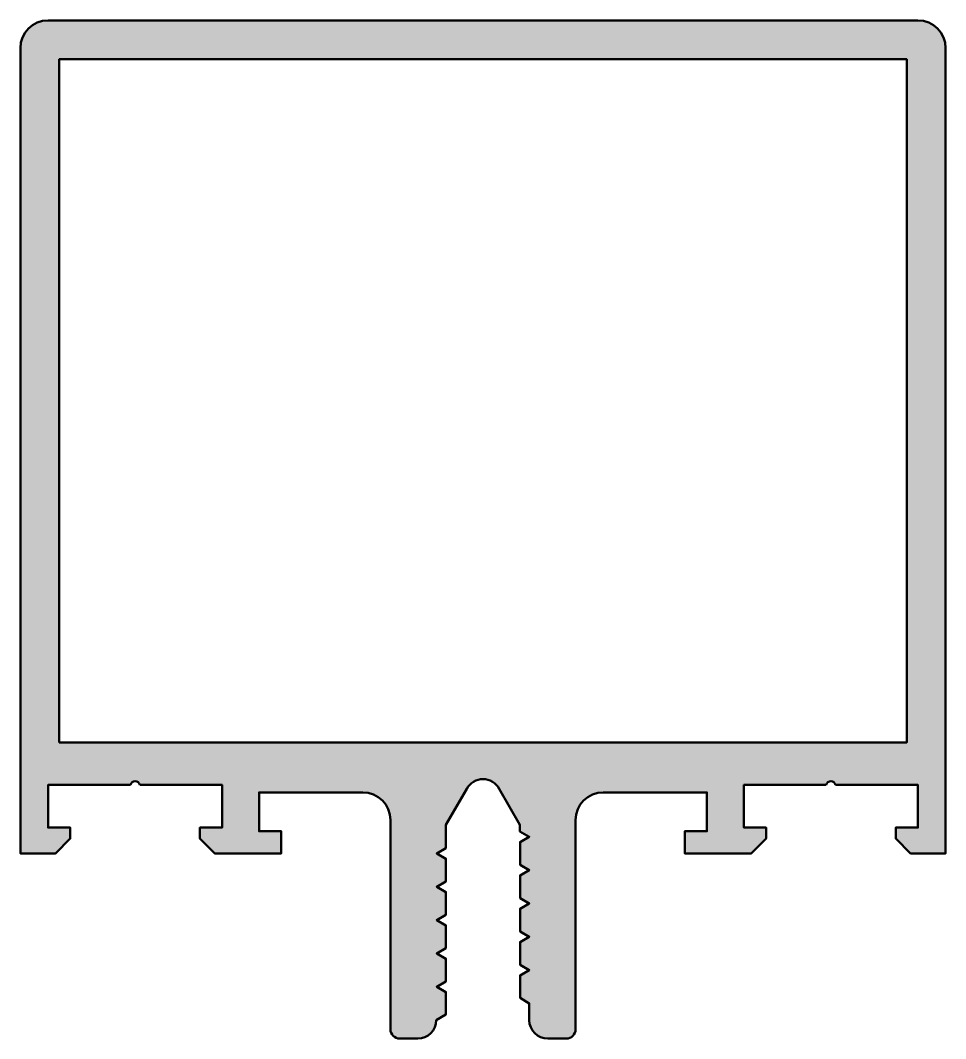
# Model space of a CAD drawing. Extents: x -25 to 25, y -16 to 39.
import ezdxf

# ---------------------------------------------------------------- set-up
doc = ezdxf.new("R2010")
doc.units = 0
doc.layers.add('0S-Alu contour', color=7, linetype='Continuous', lineweight=50)
doc.layers.add('0S-Alu hatch', color=252, linetype='Continuous', lineweight=25)

# ---------------------------------------------------------------- blocks, each defined once
blk = doc.blocks.new('323840__792A4C9B_CD38_4E07_B210_0D9BE1E69363_')
at = {"layer": '0S-Alu hatch'}
h = blk.add_hatch(color=256, dxfattribs=at)
edge = h.paths.add_edge_path()
edge.add_arc((-23.5, 37.5), 1.5, 90, 180)
edge.add_line((-25, 37.5), (-25, -6.000175476074218))
edge.add_line((-25, -6.000175476074218), (-23.10101318359375, -6.000175476074218))
edge.add_line((-23.10101318359375, -6.000175476074218), (-22.301025390625, -5.200180053710937))
edge.add_line((-22.301025390625, -5.200180053710937), (-22.301025390625, -4.600173950195312))
edge.add_line((-22.301025390625, -4.600173950195312), (-23.5, -4.600173950195312))
edge.add_line((-23.5, -4.600173950195312), (-23.5, -2.2998046875))
edge.add_line((-23.5, -2.2998046875), (-19.05102539062498, -2.2998046875))
edge.add_ellipse((-18.80102539062499, -2.356054687499983), major_axis=(-0.2562499999999895, 0), ratio=1, start_angle=192.6803834918168, end_angle=347.31961650818334, ccw=False)
edge.add_line((-18.551025390625, -2.2998046875), (-14.0999755859375, -2.2998046875))
edge.add_line((-14.0999755859375, -2.2998046875), (-14.0999755859375, -4.601181030273437))
edge.add_line((-14.0999755859375, -4.601181030273437), (-15.29895019531251, -4.601181030273437))
edge.add_line((-15.29895019531251, -4.601181030273437), (-15.29895019531251, -5.200180053710944))
edge.add_line((-15.29895019531251, -5.200180053710944), (-14.49890136718751, -6.000175476074211))
edge.add_line((-14.49890136718751, -6.000175476074211), (-10.89996337890625, -6.000175476074218))
edge.add_line((-10.89996337890625, -6.000175476074218), (-10.89996337890625, -4.800163269042968))
edge.add_line((-10.89996337890625, -4.800163269042968), (-12.0999755859375, -4.800163269042968))
edge.add_line((-12.0999755859375, -4.800163269042968), (-12.0999755859375, -2.699851989746093))
edge.add_line((-12.0999755859375, -2.699851989746093), (-6.4998779296875, -2.699851989746093))
edge.add_ellipse((-6.4998779296875, -4.199851989746094), major_axis=(-1.5, 0), ratio=1, start_angle=180, end_angle=269.99999999999994, ccw=False)
edge.add_line((-4.9998779296875, -4.199851989746093), (-4.999877929687492, -15.50017547607421))
edge.add_arc((-4.499877929687496, -15.50017547607422), 0.4999999999999965, 180, 270)
edge.add_line((-4.499877929687496, -16.00017547607422), (-3.524963332996904, -16.00017547607422))
edge.add_arc((-3.524963332996907, -15.00017547607424), 0.9999999999999786, 270.0000000000002, 359.9812030563178)
edge.add_line((-2.524963386811417, -15.00050354462492), (-2.000122070312496, -14.69604492187498))
edge.add_line((-2.000122070312496, -14.69604492187498), (-1.9998779296875, -13.48944091796875))
edge.add_line((-1.9998779296875, -13.48944091796875), (-2.4998779296875, -13.20050048828125))
edge.add_line((-2.4998779296875, -13.20050048828125), (-2.0001220703125, -12.91143798828125))
edge.add_line((-2.0001220703125, -12.91143798828125), (-1.9998779296875, -11.68944549560545))
edge.add_line((-1.9998779296875, -11.68944549560545), (-2.4998779296875, -11.40050506591797))
edge.add_line((-2.4998779296875, -11.40050506591797), (-2.0001220703125, -11.11144256591797))
edge.add_line((-2.0001220703125, -11.11144256591797), (-1.9998779296875, -9.888587951660156))
edge.add_line((-1.9998779296875, -9.888587951660156), (-2.4998779296875, -9.600502014160156))
edge.add_line((-2.4998779296875, -9.600502014160156), (-2.0001220703125, -9.311561584472656))
edge.add_line((-2.0001220703125, -9.311561584472656), (-1.9998779296875, -8.088584899902344))
edge.add_line((-1.9998779296875, -8.088584899902344), (-2.4998779296875, -7.800498962402343))
edge.add_line((-2.4998779296875, -7.800498962402343), (-2.0001220703125, -7.51155853271485))
edge.add_line((-2.0001220703125, -7.51155853271485), (-1.9998779296875, -6.288589477539055))
edge.add_line((-1.9998779296875, -6.288589477539055), (-2.499877929687503, -6.000503540039048))
edge.add_line((-2.499877929687503, -6.000503540039048), (-2.000122070312492, -5.711441040039048))
edge.add_line((-2.000122070312492, -5.711441040039048), (-1.999511718750007, -4.45122528076174))
edge.add_line((-1.999511718750007, -4.45122528076174), (-0.8787841796875036, -2.50472259521485))
edge.add_ellipse((-0.0024414062500004, -2.98639058814534), major_axis=(-0.9999903559384065, 0), ratio=1, start_angle=208.7947017446979, end_angle=331.2052982553021, ccw=False)
edge.add_line((0.8739013671875036, -2.50472259521485), (1.997802734375, -4.451225280761725))
edge.add_line((1.997802734375, -4.451225280761725), (1.997802734375007, -4.81009897535128))
edge.add_line((1.997802734375007, -4.81009897535128), (2.500244140625003, -5.100502014160156))
edge.add_line((2.500244140625003, -5.100502014160156), (2.0001220703125, -5.388587951660156))
edge.add_line((2.0001220703125, -5.388587951660156), (2.0001220703125, -6.611564636230468))
edge.add_line((2.0001220703125, -6.611564636230468), (2.500244140625, -6.900505065917968))
edge.add_line((2.500244140625, -6.900505065917968), (2.0001220703125, -7.188591003417968))
edge.add_line((2.0001220703125, -7.188591003417968), (2.0001220703125, -8.41156005859375))
edge.add_line((2.0001220703125, -8.41156005859375), (2.500244140625, -8.70050048828125))
edge.add_line((2.500244140625, -8.70050048828125), (2.0001220703125, -8.98858642578125))
edge.add_line((2.0001220703125, -8.98858642578125), (2.0001220703125, -10.21144104003906))
edge.add_line((2.0001220703125, -10.21144104003906), (2.500244140625, -10.50050354003906))
edge.add_line((2.500244140625, -10.50050354003906), (2.0001220703125, -10.78944396972656))
edge.add_line((2.0001220703125, -10.78944396972656), (2.0001220703125, -12.01143646240234))
edge.add_line((2.0001220703125, -12.01143646240234), (2.500244140625, -12.30049896240234))
edge.add_line((2.500244140625, -12.30049896240234), (2.0001220703125, -12.58943939208984))
edge.add_line((2.0001220703125, -12.58943939208984), (2.0001220703125, -13.79605102539063))
edge.add_line((2.0001220703125, -13.79605102539063), (2.500244140625003, -14.10199551913325))
edge.add_line((2.500244140625003, -14.10199551913325), (2.500244140625, -15.00313568115235))
edge.add_arc((3.500244140624996, -15.00313568115234), 0.9999999999999964, 180, 270)
edge.add_line((3.500244140624996, -16.00313568115234), (4.500244140595835, -16.00313568115234))
edge.add_arc((4.500244140595839, -15.50313568115234), 0.5, 269.9999999999996, 359.9993812314153)
edge.add_line((5.000244140566682, -15.5031410809269), (5.000366211112446, -4.199835790429702))
edge.add_ellipse((6.50036621102497, -4.199851989746093), major_axis=(-1.499999999999996, 0), ratio=1, start_angle=269.99999999999994, end_angle=359.9993812320043, ccw=False)
edge.add_line((6.500366211024971, -2.699851989746096), (12.1004638671875, -2.699851989746093))
edge.add_line((12.1004638671875, -2.699851989746093), (12.1004638671875, -4.800163269042968))
edge.add_line((12.1004638671875, -4.800163269042968), (10.900390625, -4.800163269042968))
edge.add_line((10.900390625, -4.800163269042968), (10.900390625, -6.000175476074218))
edge.add_line((10.900390625, -6.000175476074218), (14.4993896484375, -6.000175476074218))
edge.add_line((14.4993896484375, -6.000175476074218), (15.2994384765625, -5.200180053710937))
edge.add_line((15.2994384765625, -5.200180053710937), (15.2994384765625, -4.601181030273437))
edge.add_line((15.2994384765625, -4.601181030273437), (14.1004638671875, -4.601181030273437))
edge.add_line((14.1004638671875, -4.601181030273437), (14.1004638671875, -2.2998046875))
edge.add_line((14.1004638671875, -2.2998046875), (18.551513671875, -2.299804687499985))
edge.add_ellipse((18.80151367187499, -2.356054687499998), major_axis=(-0.2562499999999924, 0), ratio=1, start_angle=192.6803834918199, end_angle=347.31961650817686, ccw=False)
edge.add_line((19.05151367187498, -2.2998046875), (23.50048828125, -2.2998046875))
edge.add_line((23.50048828125, -2.2998046875), (23.50048828125, -4.600173950195312))
edge.add_line((23.50048828125, -4.600173950195312), (22.301513671875, -4.600173950195312))
edge.add_line((22.301513671875, -4.600173950195312), (22.301513671875, -5.200180053710944))
edge.add_line((22.301513671875, -5.200180053710944), (23.1014404296875, -6.000175476074232))
edge.add_line((23.1014404296875, -6.000175476074232), (25, -6.000175476074218))
edge.add_line((25, -6.000175476074218), (25, 37.5))
edge.add_arc((23.49999181840298, 37.49999181840298), 1.500008181619334, 0.0003125114783506, 89.99968748735543)
edge.add_line((23.50000000000951, 39), (-23.5, 39))
h.paths.add_polyline_path([(-22.9000244140625, 0.0004272460937571), (-22.9000244140625, 36.90000915527344), (22.89990234375, 36.90000915527344), (22.89990234375, 0.0004272460937571)])
at = {"layer": '0S-Alu contour', "color": 7}
for points in [[(23.50000000000951, 39), (-23.5, 39)], [(-25, 37.5), (-25, -6.000175476074218), (-23.10101318359375, -6.000175476074218), (-22.301025390625, -5.200180053710937), (-22.301025390625, -4.600173950195312), (-23.5, -4.600173950195312), (-23.5, -2.2998046875), (-19.05102539062498, -2.2998046875)], [(19.05151367187498, -2.2998046875), (23.50048828125, -2.2998046875), (23.50048828125, -4.600173950195312), (22.301513671875, -4.600173950195312), (22.301513671875, -5.200180053710944), (23.1014404296875, -6.000175476074232), (25, -6.000175476074218), (25, 37.5)], [(-22.9000244140625, 0.0004272460937571), (-22.9000244140625, 36.90000915527344), (22.89990234375, 36.90000915527344), (22.89990234375, 0.0004272460937571), (-22.9000244140625, 0.0004272460937571)], [(-18.551025390625, -2.2998046875), (-14.0999755859375, -2.2998046875), (-14.0999755859375, -4.601181030273437), (-15.29895019531251, -4.601181030273437), (-15.29895019531251, -5.200180053710944), (-14.49890136718751, -6.000175476074211), (-10.89996337890625, -6.000175476074218), (-10.89996337890625, -4.800163269042968), (-12.0999755859375, -4.800163269042968), (-12.0999755859375, -2.699851989746093), (-6.4998779296875, -2.699851989746093)], [(-2.524963386811417, -15.00050354462492), (-2.000122070312496, -14.69604492187498), (-1.9998779296875, -13.48944091796875), (-2.4998779296875, -13.20050048828125), (-2.0001220703125, -12.91143798828125), (-1.9998779296875, -11.68944549560545), (-2.4998779296875, -11.40050506591797), (-2.0001220703125, -11.11144256591797), (-1.9998779296875, -9.888587951660156), (-2.4998779296875, -9.600502014160156), (-2.0001220703125, -9.311561584472656), (-1.9998779296875, -8.088584899902344), (-2.4998779296875, -7.800498962402343), (-2.0001220703125, -7.51155853271485), (-1.9998779296875, -6.288589477539055), (-2.499877929687503, -6.000503540039048), (-2.000122070312492, -5.711441040039048), (-1.999511718750007, -4.45122528076174), (-0.8787841796875036, -2.50472259521485)], [(0.8739013671875036, -2.50472259521485), (1.997802734375, -4.451225280761725), (1.997802734375007, -4.81009897535128), (2.500244140625003, -5.100502014160156), (2.0001220703125, -5.388587951660156), (2.0001220703125, -6.611564636230468), (2.500244140625, -6.900505065917968), (2.0001220703125, -7.188591003417968), (2.0001220703125, -8.41156005859375), (2.500244140625, -8.70050048828125), (2.0001220703125, -8.98858642578125), (2.0001220703125, -10.21144104003906), (2.500244140625, -10.50050354003906), (2.0001220703125, -10.78944396972656), (2.0001220703125, -12.01143646240234), (2.500244140625, -12.30049896240234), (2.0001220703125, -12.58943939208984), (2.0001220703125, -13.79605102539063), (2.500244140625003, -14.10199551913325), (2.500244140625, -15.00313568115235)], [(6.500366211024971, -2.699851989746096), (12.1004638671875, -2.699851989746093), (12.1004638671875, -4.800163269042968), (10.900390625, -4.800163269042968), (10.900390625, -6.000175476074218), (14.4993896484375, -6.000175476074218), (15.2994384765625, -5.200180053710937), (15.2994384765625, -4.601181030273437), (14.1004638671875, -4.601181030273437), (14.1004638671875, -2.2998046875), (18.551513671875, -2.299804687499985)], [(-4.9998779296875, -4.199851989746093), (-4.999877929687492, -15.50017547607421)], [(5.000244140566682, -15.5031410809269), (5.000366211112446, -4.199835790429702)], [(-4.499877929687496, -16.00017547607422), (-3.524963332996904, -16.00017547607422)], [(3.500244140624996, -16.00313568115234), (4.500244140595835, -16.00313568115234)]]:
    blk.add_lwpolyline(points, dxfattribs=at)
for centre, radius, start, end in [((-23.5, 37.5), 1.5, 90, 180), ((23.49999181840298, 37.49999181840298), 1.500008181619334, 0.0003125114783506, 89.99968748735543), ((-3.524963332996907, -15.00017547607424), 0.9999999999999786, 270.0000000000002, 359.9812030563178), ((3.500244140624996, -15.00313568115234), 0.9999999999999964, 180, 270), ((-4.499877929687496, -15.50017547607422), 0.4999999999999965, 180, 270), ((4.500244140595839, -15.50313568115234), 0.5, 269.9999999999996, 359.9993812314153)]:
    blk.add_arc(centre, radius, start, end, dxfattribs=at)
at = {"layer": '0S-Alu contour', "color": 7, "extrusion": (0, 0, -1)}
for centre, radius, start, end in [((18.80102539062499, -2.356054687499983), 0.2562499999999895, 12.68038349181666, 167.3196165081832), ((0.0024414062500004, -2.98639058814534), 0.9999903559384065, 28.7947017446979, 151.2052982553021), ((-18.80151367187499, -2.356054687499998), 0.2562499999999924, 12.68038349182315, 167.3196165081801), ((6.4998779296875, -4.199851989746094), 1.5, 90.00000000000006, 180), ((-6.50036621102497, -4.199851989746093), 1.499999999999996, 0.0006187679957006, 90.00000000000006)]:
    blk.add_arc(centre, radius, start, end, dxfattribs=at)
blk = doc.blocks.new('323840__C004E061_C0C1_4AD1_87F5_CCE72117AB2A_')
at = {"layer": '0S-Alu contour', "color": 7}
blk.add_blockref('323840__792A4C9B_CD38_4E07_B210_0D9BE1E69363_', (0, 0), dxfattribs=at)

msp = doc.modelspace()

# ---------------------------------------------------------------- block references
at = {"layer": '0S-Alu contour', "color": 7}
msp.add_blockref('323840__C004E061_C0C1_4AD1_87F5_CCE72117AB2A_', (0, 0), dxfattribs=at)

doc.saveas('drawing.dxf')
